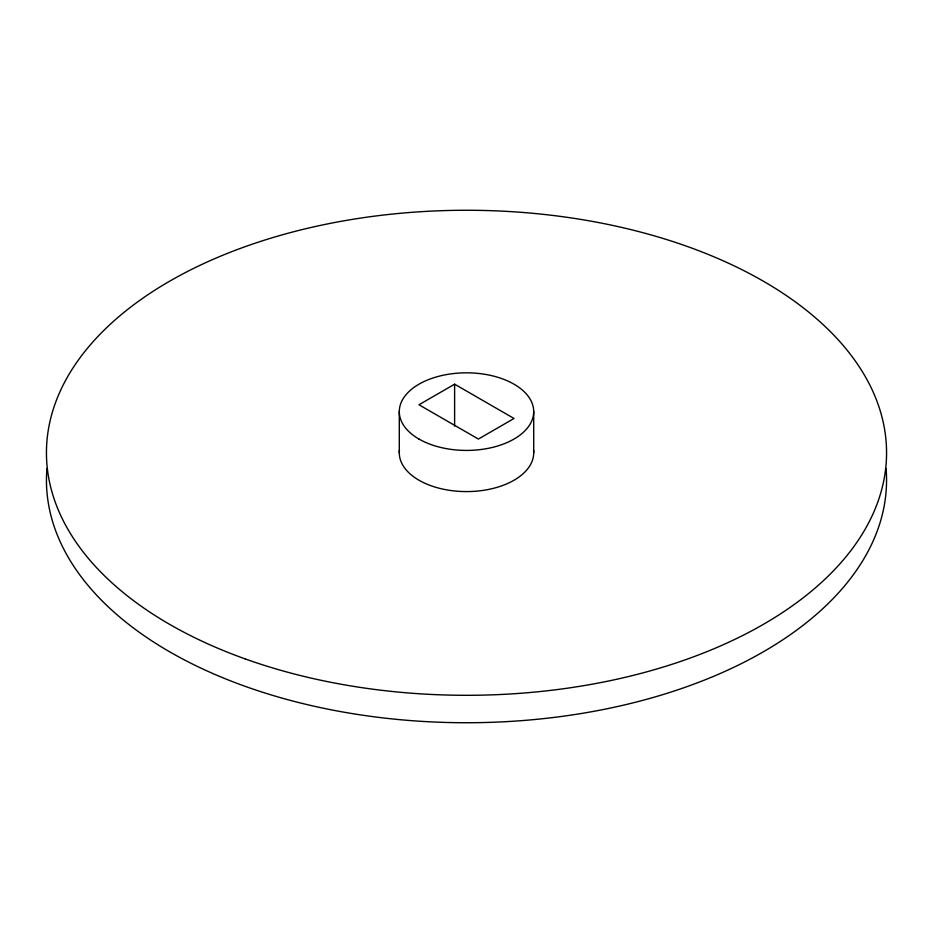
<?xml version="1.0" encoding="UTF-8"?>
<svg xmlns="http://www.w3.org/2000/svg" width="933" height="933" viewBox="0 0 933 933"><rect width="100%" height="100%" fill="white"/><g stroke="black" fill="none" stroke-linecap="round" stroke-linejoin="round"><path stroke-width="1.4" d="M454.616 384.186L418.975 404.759L478.384 439.058L514.025 418.485L454.616 384.186L454.616 426.066M533.711 411.628L533.711 452.785M399.289 411.628L399.289 452.785M886.058 468.448A420.06 242.522 0 0 1 466.5 722.737A420.06 242.522 0 0 1 46.942 468.448M533.571 450.254A67.211 38.801 0 0 1 466.5 491.586A67.211 38.801 0 0 1 399.429 450.254M245.146 658.896A420.06 242.522 0 0 0 886.35 460.401A420.06 242.522 0 0 0 268.004 239.046A420.06 242.522 0 0 0 245.146 658.896M418.975 439.058A67.211 38.801 0 0 0 531.413 421.669A67.211 38.801 0 0 0 449.1 374.145A67.211 38.801 0 0 0 418.975 439.058"/></g></svg>
